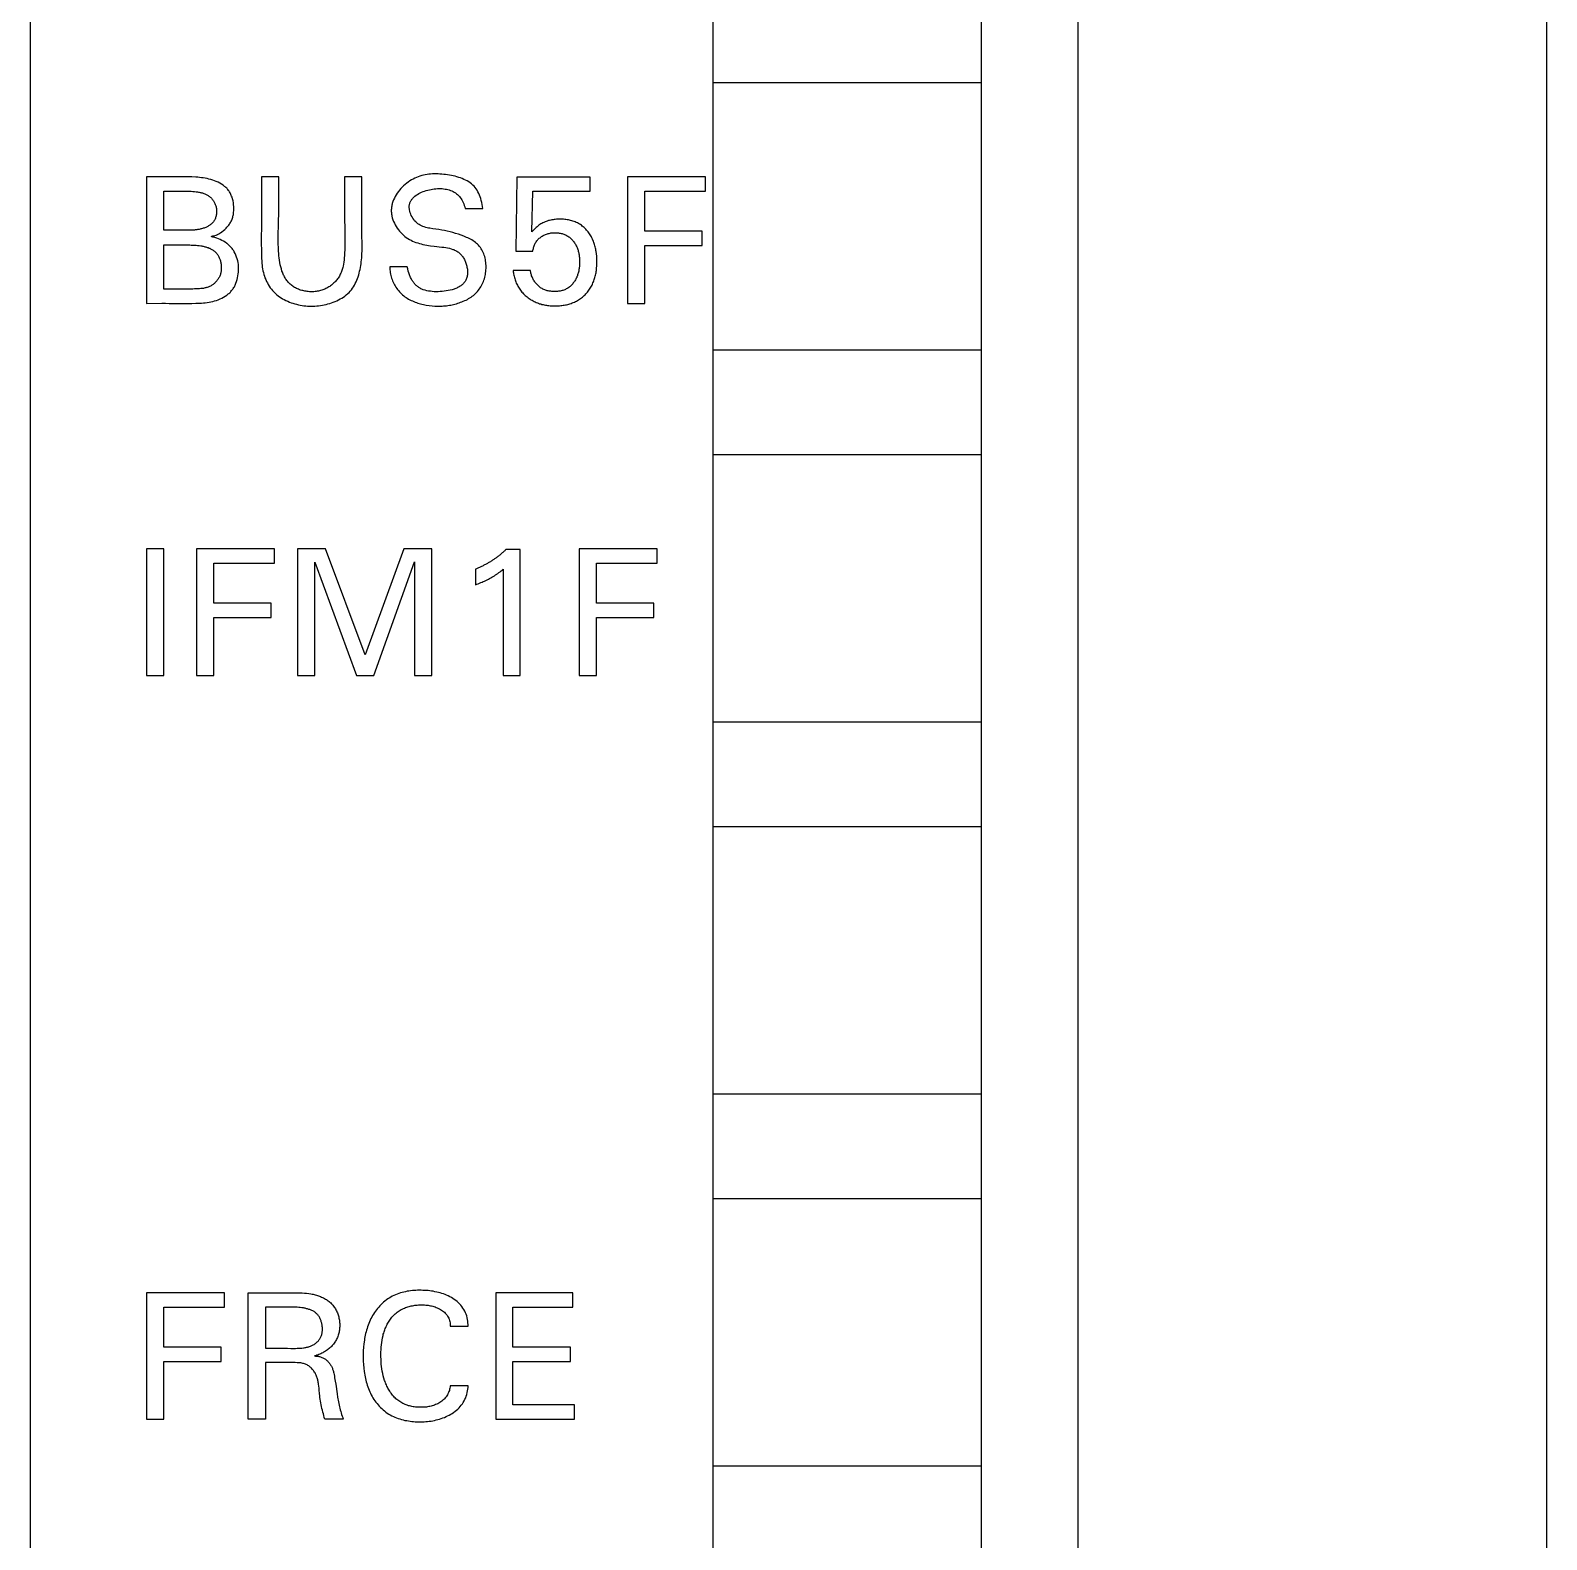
# Model space of a CAD drawing. Extents: x 430 to 1632, y -19 to 271.
# Drawn here: x 1216 to 1236.37, y 208.68 to 228.97 of the extents above; entities that cross this region are included whole.
import ezdxf

# ---------------------------------------------------------------- set-up
doc = ezdxf.new("R2010")
doc.units = 0
doc.header["$LTSCALE"] = 5
doc.header["$MEASUREMENT"] = 0
doc.layers.get('0').update_dxf_attribs({"linetype": 'CONTINUOUS'})

msp = doc.modelspace()

# ---------------------------------------------------------------- linework, layer by layer
at = {"linetype": 'Continuous'}
for p, q in [((1215.996, 143.852), (1215.996, 270.852)), ((1225.171, 189.572), (1225.171, 243.472)), ((1228.771, 243.472), (1228.771, 189.572)), ((1230.071, 241.122), (1230.071, 191.722)), ((1236.371, 191.722), (1236.371, 241.122)), ((1225.171, 228.272), (1228.771, 228.272)), ((1217.557, 227.002), (1217.557, 225.302)), ((1217.761, 227.002), (1217.557, 227.002)), ((1219.1, 227.002), (1219.101, 226.804)), ((1219.333, 227.002), (1219.1, 227.002)), ((1220.45, 227.002), (1220.219, 227.002)), ((1222.535, 226.997), (1222.521, 226.003)), ((1223.52, 226.997), (1222.535, 226.997)), ((1223.52, 226.811), (1223.52, 226.997)), ((1224.02, 227.002), (1224.02, 225.302)), ((1225.067, 227.002), (1224.02, 227.002)), ((1225.067, 226.81), (1225.067, 227.002)), ((1217.79, 226.284), (1217.79, 226.81)), ((1217.79, 226.81), (1217.963, 226.809)), ((1217.963, 226.809), (1218.049, 226.81)), ((1222.735, 226.264), (1222.749, 226.811)), ((1222.749, 226.811), (1223.52, 226.811)), ((1224.252, 226.273), (1224.252, 226.81)), ((1224.252, 226.81), (1225.067, 226.81)), ((1221.839, 226.577), (1222.075, 226.577)), ((1217.919, 226.284), (1217.79, 226.284)), ((1218.049, 226.284), (1217.919, 226.284)), ((1225.025, 226.273), (1224.252, 226.273)), ((1225.025, 226.081), (1225.025, 226.273)), ((1217.79, 225.495), (1217.79, 226.087)), ((1217.79, 226.087), (1217.92, 226.087)), ((1217.92, 226.087), (1217.963, 226.087)), ((1222.521, 226.003), (1222.749, 226.003)), ((1224.252, 225.302), (1224.252, 226.081)), ((1224.252, 226.081), (1225.025, 226.081)), ((1221.061, 225.795), (1220.827, 225.795)), ((1222.715, 225.744), (1222.482, 225.744)), ((1217.92, 225.495), (1217.79, 225.495)), ((1217.557, 225.302), (1217.761, 225.303)), ((1217.863, 225.302), (1218.015, 225.301)), ((1224.02, 225.302), (1224.252, 225.302)), ((1228.771, 224.672), (1225.171, 224.672)), ((1225.171, 223.272), (1228.771, 223.272)), ((1217.557, 222.002), (1217.557, 220.302)), ((1217.79, 222.002), (1217.557, 222.002)), ((1217.79, 220.302), (1217.79, 222.002)), ((1218.229, 222.002), (1218.229, 220.302)), ((1219.276, 222.002), (1218.229, 222.002)), ((1219.276, 221.81), (1219.276, 222.002)), ((1219.586, 222.002), (1219.586, 220.302)), ((1219.963, 222.002), (1219.586, 222.002)), ((1220.497, 220.579), (1219.963, 222.002)), ((1221.014, 222.002), (1220.497, 220.579)), ((1221.391, 222.002), (1221.014, 222.002)), ((1221.391, 220.302), (1221.391, 222.002)), ((1222.579, 221.993), (1222.386, 221.993)), ((1222.579, 220.302), (1222.579, 221.993)), ((1223.37, 222.002), (1223.37, 220.302)), ((1224.417, 222.002), (1223.37, 222.002)), ((1224.417, 221.81), (1224.417, 222.002)), ((1218.462, 221.273), (1218.462, 221.81)), ((1218.462, 221.81), (1219.276, 221.81)), ((1219.819, 220.302), (1219.819, 221.824)), ((1219.819, 221.824), (1220.379, 220.302)), ((1220.613, 220.302), (1221.158, 221.826)), ((1221.158, 221.826), (1221.158, 220.302)), ((1221.979, 221.731), (1221.979, 221.519)), ((1222.351, 221.73), (1222.351, 220.302)), ((1223.603, 221.273), (1223.603, 221.81)), ((1223.603, 221.81), (1224.417, 221.81)), ((1219.234, 221.273), (1218.462, 221.273)), ((1219.234, 221.081), (1219.234, 221.273)), ((1224.375, 221.273), (1223.603, 221.273)), ((1224.375, 221.081), (1224.375, 221.273)), ((1218.462, 220.302), (1218.462, 221.081)), ((1218.462, 221.081), (1219.234, 221.081)), ((1223.603, 220.302), (1223.603, 221.081)), ((1223.603, 221.081), (1224.375, 221.081)), ((1217.557, 220.302), (1217.79, 220.302)), ((1218.229, 220.302), (1218.462, 220.302)), ((1219.586, 220.302), (1219.819, 220.302)), ((1220.379, 220.302), (1220.613, 220.302)), ((1221.158, 220.302), (1221.391, 220.302)), ((1222.351, 220.302), (1222.579, 220.302)), ((1223.37, 220.302), (1223.603, 220.302)), ((1228.771, 219.672), (1225.171, 219.672)), ((1225.171, 218.272), (1228.771, 218.272)), ((1228.771, 214.672), (1225.171, 214.672)), ((1225.171, 213.272), (1228.771, 213.272)), ((1217.557, 212.002), (1217.557, 210.302)), ((1218.604, 212.002), (1217.557, 212.002)), ((1218.604, 211.81), (1218.604, 212.002)), ((1218.923, 210.302), (1218.923, 212.002)), ((1218.923, 212.002), (1219.563, 212.002)), ((1222.249, 212.002), (1222.249, 210.302)), ((1223.285, 212.002), (1222.249, 212.002)), ((1223.285, 211.81), (1223.285, 212.002)), ((1217.79, 211.273), (1217.79, 211.81)), ((1217.79, 211.81), (1218.604, 211.81)), ((1219.156, 211.81), (1219.156, 211.257)), ((1222.481, 211.273), (1222.481, 211.81)), ((1222.481, 211.81), (1223.285, 211.81)), ((1221.639, 211.552), (1221.878, 211.552)), ((1218.562, 211.273), (1217.79, 211.273)), ((1218.562, 211.081), (1218.562, 211.273)), ((1219.156, 211.257), (1219.241, 211.257)), ((1219.241, 211.257), (1219.326, 211.257)), ((1223.253, 211.273), (1222.481, 211.273)), ((1223.253, 211.081), (1223.253, 211.273)), ((1217.79, 210.302), (1217.79, 211.081)), ((1217.79, 211.081), (1218.562, 211.081)), ((1219.156, 211.064), (1219.156, 210.302)), ((1222.481, 210.495), (1222.481, 211.081)), ((1222.481, 211.081), (1223.253, 211.081)), ((1220.099, 210.772), (1220.118, 210.643)), ((1221.878, 210.753), (1221.639, 210.753)), ((1223.307, 210.495), (1222.481, 210.495)), ((1223.307, 210.302), (1223.307, 210.495)), ((1217.557, 210.302), (1217.79, 210.302)), ((1219.156, 210.302), (1218.923, 210.302)), ((1220.2, 210.304), (1219.953, 210.304)), ((1222.249, 210.302), (1223.307, 210.302)), ((1228.771, 209.672), (1225.171, 209.672))]:
    msp.add_line(p, q, dxfattribs=at)
at = {"color": 7, "linetype": 'Continuous'}
msp.add_line((1215.996, -17.648), (1215.996, 269.352), dxfattribs=at)
at = {"linetype": 'Continuous'}
for points in [[(1217.863, 227.003), (1217.812, 227.002), (1217.761, 227.002)], [(1218.015, 225.301), (1218.066, 225.301), (1218.117, 225.301), (1218.168, 225.302), (1218.219, 225.303), (1218.271, 225.305), (1218.296, 225.306), (1218.322, 225.308), (1218.347, 225.311), (1218.372, 225.314), (1218.397, 225.318), (1218.423, 225.323), (1218.447, 225.328), (1218.472, 225.335), (1218.497, 225.342), (1218.521, 225.351), (1218.545, 225.361), (1218.569, 225.372), (1218.592, 225.384), (1218.614, 225.397), (1218.635, 225.412), (1218.656, 225.428), (1218.665, 225.436), (1218.675, 225.445), (1218.684, 225.454), (1218.692, 225.463), (1218.701, 225.473), (1218.709, 225.483), (1218.716, 225.493), (1218.723, 225.503), (1218.73, 225.514), (1218.737, 225.525), (1218.743, 225.536), (1218.748, 225.548), (1218.759, 225.572), (1218.767, 225.596), (1218.775, 225.621), (1218.781, 225.646), (1218.786, 225.672), (1218.79, 225.697), (1218.793, 225.723), (1218.794, 225.749), (1218.794, 225.775), (1218.793, 225.8), (1218.791, 225.826), (1218.788, 225.851), (1218.783, 225.876), (1218.776, 225.901), (1218.768, 225.925), (1218.759, 225.949), (1218.748, 225.972), (1218.736, 225.995), (1218.73, 226.006), (1218.723, 226.017), (1218.715, 226.027), (1218.708, 226.038), (1218.7, 226.048), (1218.692, 226.057), (1218.683, 226.066), (1218.674, 226.076), (1218.665, 226.084), (1218.655, 226.093), (1218.645, 226.101), (1218.635, 226.108), (1218.614, 226.123), (1218.591, 226.136), (1218.568, 226.149), (1218.545, 226.16), (1218.523, 226.17), (1218.5, 226.179), (1218.489, 226.183), (1218.477, 226.187), (1218.464, 226.191), (1218.45, 226.194), (1218.443, 226.195), (1218.436, 226.197), (1218.434, 226.198), (1218.431, 226.198), (1218.43, 226.199), (1218.429, 226.2), (1218.429, 226.201), (1218.429, 226.202), (1218.43, 226.203), (1218.431, 226.203), (1218.433, 226.204), (1218.436, 226.205), (1218.441, 226.207), (1218.448, 226.209), (1218.456, 226.211), (1218.474, 226.216), (1218.492, 226.221), (1218.501, 226.223), (1218.509, 226.226), (1218.516, 226.229), (1218.522, 226.232), (1218.528, 226.235), (1218.533, 226.238), (1218.543, 226.244), (1218.552, 226.251), (1218.571, 226.265), (1218.59, 226.28), (1218.61, 226.297), (1218.629, 226.315), (1218.638, 226.325), (1218.647, 226.334), (1218.655, 226.344), (1218.664, 226.355), (1218.671, 226.365), (1218.678, 226.376), (1218.685, 226.388), (1218.691, 226.399), (1218.697, 226.411), (1218.702, 226.422), (1218.707, 226.434), (1218.711, 226.447), (1218.715, 226.459), (1218.718, 226.472), (1218.721, 226.484), (1218.724, 226.497), (1218.728, 226.523), (1218.73, 226.549), (1218.731, 226.575), (1218.731, 226.602), (1218.728, 226.628), (1218.725, 226.654), (1218.72, 226.68), (1218.713, 226.706), (1218.706, 226.73), (1218.701, 226.742), (1218.696, 226.754), (1218.691, 226.766), (1218.685, 226.778), (1218.679, 226.789), (1218.673, 226.8), (1218.666, 226.81), (1218.658, 226.821), (1218.651, 226.831), (1218.642, 226.84), (1218.634, 226.85), (1218.625, 226.858), (1218.616, 226.867), (1218.606, 226.875), (1218.596, 226.883), (1218.586, 226.891), (1218.564, 226.905), (1218.542, 226.918), (1218.519, 226.93), (1218.495, 226.941), (1218.471, 226.95), (1218.446, 226.959), (1218.421, 226.966), (1218.396, 226.973), (1218.371, 226.979), (1218.346, 226.984), (1218.32, 226.988), (1218.295, 226.991), (1218.27, 226.994), (1218.245, 226.997), (1218.219, 226.998), (1218.168, 227.001), (1218.117, 227.002), (1218.066, 227.003), (1218.016, 227.003), (1217.965, 227.003), (1217.863, 227.003)], [(1220.219, 227.002), (1220.218, 226.888), (1220.218, 226.773), (1220.218, 226.659), (1220.218, 226.545), (1220.219, 226.431), (1220.221, 226.317), (1220.222, 226.203), (1220.222, 226.146), (1220.221, 226.089), (1220.22, 226.031), (1220.218, 225.973), (1220.216, 225.944), (1220.214, 225.914), (1220.212, 225.885), (1220.208, 225.857), (1220.204, 225.828), (1220.199, 225.8), (1220.195, 225.786), (1220.192, 225.772), (1220.188, 225.759), (1220.183, 225.745), (1220.179, 225.732), (1220.173, 225.719), (1220.168, 225.706), (1220.161, 225.693), (1220.155, 225.68), (1220.148, 225.668), (1220.14, 225.655), (1220.132, 225.643), (1220.124, 225.632), (1220.115, 225.62), (1220.105, 225.609), (1220.096, 225.598), (1220.086, 225.587), (1220.075, 225.577), (1220.064, 225.567), (1220.053, 225.557), (1220.042, 225.548), (1220.03, 225.539), (1220.018, 225.531), (1220.005, 225.523), (1219.993, 225.515), (1219.98, 225.508), (1219.966, 225.501), (1219.953, 225.495), (1219.939, 225.489), (1219.925, 225.483), (1219.911, 225.478), (1219.897, 225.474), (1219.882, 225.47), (1219.867, 225.467), (1219.852, 225.464), (1219.837, 225.462), (1219.822, 225.46), (1219.807, 225.459), (1219.792, 225.458), (1219.777, 225.458), (1219.762, 225.458), (1219.746, 225.459), (1219.731, 225.46), (1219.716, 225.462), (1219.701, 225.464), (1219.686, 225.466), (1219.671, 225.469), (1219.657, 225.473), (1219.642, 225.477), (1219.628, 225.481), (1219.614, 225.486), (1219.6, 225.492), (1219.586, 225.497), (1219.573, 225.504), (1219.56, 225.51), (1219.547, 225.517), (1219.534, 225.525), (1219.522, 225.533), (1219.511, 225.541), (1219.499, 225.55), (1219.489, 225.559), (1219.478, 225.569), (1219.468, 225.578), (1219.459, 225.589), (1219.45, 225.599), (1219.441, 225.61), (1219.433, 225.622), (1219.425, 225.633), (1219.418, 225.645), (1219.411, 225.658), (1219.405, 225.67), (1219.399, 225.683), (1219.393, 225.696), (1219.387, 225.709), (1219.382, 225.723), (1219.377, 225.737), (1219.369, 225.765), (1219.361, 225.793), (1219.355, 225.822), (1219.349, 225.852), (1219.344, 225.882), (1219.341, 225.912), (1219.337, 225.942), (1219.335, 225.972), (1219.332, 226.002), (1219.331, 226.032), (1219.329, 226.061), (1219.328, 226.09), (1219.327, 226.148), (1219.327, 226.206), (1219.327, 226.262), (1219.329, 226.319), (1219.332, 226.431), (1219.333, 226.488), (1219.334, 226.544), (1219.334, 226.601), (1219.334, 226.658), (1219.334, 226.773), (1219.333, 226.888), (1219.333, 227.002)], [(1220.45, 226.705), (1220.45, 226.804), (1220.45, 226.903), (1220.45, 227.002)], [(1222.075, 226.577), (1222.071, 226.606), (1222.067, 226.633), (1222.062, 226.66), (1222.055, 226.686), (1222.048, 226.711), (1222.04, 226.735), (1222.032, 226.758), (1222.022, 226.78), (1222.011, 226.801), (1221.999, 226.822), (1221.987, 226.841), (1221.973, 226.859), (1221.958, 226.876), (1221.941, 226.893), (1221.924, 226.908), (1221.906, 226.922), (1221.886, 226.935), (1221.866, 226.948), (1221.845, 226.959), (1221.822, 226.969), (1221.8, 226.979), (1221.776, 226.988), (1221.752, 226.996), (1221.728, 227.003), (1221.703, 227.01), (1221.678, 227.016), (1221.653, 227.021), (1221.627, 227.025), (1221.601, 227.029), (1221.576, 227.033), (1221.55, 227.036), (1221.525, 227.038), (1221.499, 227.04), (1221.474, 227.042), (1221.449, 227.042), (1221.424, 227.042), (1221.4, 227.041), (1221.375, 227.04), (1221.351, 227.038), (1221.326, 227.034), (1221.302, 227.03), (1221.278, 227.025), (1221.255, 227.019), (1221.231, 227.012), (1221.208, 227.004), (1221.185, 226.995), (1221.162, 226.985), (1221.139, 226.973), (1221.117, 226.961), (1221.095, 226.947), (1221.074, 226.932), (1221.053, 226.916), (1221.032, 226.9), (1221.012, 226.882), (1220.993, 226.864), (1220.975, 226.845), (1220.958, 226.825), (1220.942, 226.804), (1220.926, 226.783), (1220.912, 226.761), (1220.899, 226.739), (1220.887, 226.716), (1220.877, 226.693), (1220.868, 226.67), (1220.86, 226.646), (1220.857, 226.634), (1220.854, 226.622), (1220.852, 226.61), (1220.85, 226.597), (1220.848, 226.585), (1220.847, 226.573), (1220.846, 226.561), (1220.846, 226.548), (1220.846, 226.536), (1220.847, 226.524), (1220.848, 226.511), (1220.85, 226.499), (1220.852, 226.487), (1220.854, 226.475), (1220.86, 226.45), (1220.868, 226.426), (1220.877, 226.403), (1220.887, 226.379), (1220.899, 226.356), (1220.911, 226.334), (1220.925, 226.313), (1220.941, 226.292), (1220.957, 226.272), (1220.973, 226.253), (1220.991, 226.235), (1221.01, 226.218), (1221.029, 226.202), (1221.048, 226.188), (1221.069, 226.174), (1221.089, 226.162), (1221.111, 226.15), (1221.133, 226.14), (1221.155, 226.13), (1221.178, 226.122), (1221.201, 226.114), (1221.224, 226.107), (1221.248, 226.101), (1221.272, 226.095), (1221.297, 226.09), (1221.322, 226.085), (1221.347, 226.081), (1221.372, 226.077), (1221.423, 226.07), (1221.526, 226.059)], [(1218.049, 226.81), (1218.093, 226.81), (1218.114, 226.809), (1218.136, 226.809), (1218.157, 226.808), (1218.179, 226.807), (1218.201, 226.805), (1218.222, 226.803), (1218.233, 226.802), (1218.244, 226.8), (1218.254, 226.798), (1218.265, 226.796), (1218.276, 226.794), (1218.286, 226.792), (1218.297, 226.789), (1218.308, 226.786), (1218.318, 226.782), (1218.328, 226.779), (1218.339, 226.775), (1218.349, 226.771), (1218.359, 226.766), (1218.369, 226.761), (1218.378, 226.756), (1218.387, 226.75), (1218.396, 226.744), (1218.405, 226.738), (1218.413, 226.731), (1218.421, 226.724), (1218.429, 226.716), (1218.436, 226.708), (1218.443, 226.7), (1218.45, 226.691), (1218.456, 226.682), (1218.462, 226.672), (1218.467, 226.663), (1218.472, 226.653), (1218.477, 226.643), (1218.481, 226.632), (1218.485, 226.622), (1218.488, 226.611), (1218.491, 226.6), (1218.494, 226.589), (1218.496, 226.578), (1218.497, 226.567), (1218.498, 226.556), (1218.499, 226.545), (1218.499, 226.533), (1218.498, 226.522), (1218.498, 226.511), (1218.496, 226.5), (1218.494, 226.489), (1218.492, 226.478), (1218.489, 226.467), (1218.486, 226.457), (1218.482, 226.446), (1218.478, 226.436), (1218.473, 226.426), (1218.468, 226.417), (1218.462, 226.408), (1218.456, 226.399), (1218.449, 226.391), (1218.442, 226.383), (1218.435, 226.375), (1218.427, 226.368), (1218.418, 226.361), (1218.41, 226.355), (1218.401, 226.348), (1218.391, 226.343), (1218.382, 226.337), (1218.372, 226.332), (1218.362, 226.327), (1218.352, 226.323), (1218.341, 226.318), (1218.331, 226.314), (1218.32, 226.311), (1218.309, 226.307), (1218.298, 226.304), (1218.287, 226.302), (1218.276, 226.299), (1218.265, 226.297), (1218.254, 226.295), (1218.243, 226.293), (1218.232, 226.291), (1218.222, 226.29), (1218.211, 226.289), (1218.2, 226.288), (1218.179, 226.286), (1218.157, 226.285), (1218.136, 226.285), (1218.093, 226.284), (1218.049, 226.284)], [(1219.101, 226.804), (1219.101, 226.705), (1219.101, 226.606), (1219.1, 226.507), (1219.1, 226.408), (1219.1, 226.309), (1219.099, 226.21), (1219.099, 226.111), (1219.1, 226.012), (1219.101, 225.962), (1219.102, 225.913), (1219.105, 225.863), (1219.107, 225.839), (1219.109, 225.814), (1219.112, 225.789), (1219.116, 225.765), (1219.121, 225.741), (1219.127, 225.716), (1219.133, 225.692), (1219.141, 225.668), (1219.149, 225.644), (1219.159, 225.621), (1219.169, 225.598), (1219.181, 225.576), (1219.193, 225.554), (1219.206, 225.532), (1219.22, 225.512), (1219.235, 225.492), (1219.251, 225.473), (1219.268, 225.455), (1219.286, 225.437), (1219.304, 225.421), (1219.324, 225.405), (1219.344, 225.39), (1219.365, 225.377), (1219.386, 225.364), (1219.408, 225.352), (1219.431, 225.34), (1219.454, 225.33), (1219.477, 225.32), (1219.501, 225.311), (1219.525, 225.303), (1219.549, 225.296), (1219.573, 225.29), (1219.598, 225.284), (1219.622, 225.279), (1219.647, 225.274), (1219.672, 225.271), (1219.696, 225.268), (1219.721, 225.266), (1219.746, 225.265), (1219.771, 225.264), (1219.795, 225.265), (1219.82, 225.266), (1219.845, 225.267), (1219.87, 225.27), (1219.895, 225.273), (1219.92, 225.277), (1219.944, 225.282), (1219.969, 225.288), (1219.994, 225.294), (1220.018, 225.301), (1220.043, 225.309), (1220.067, 225.318), (1220.09, 225.327), (1220.114, 225.338), (1220.137, 225.349), (1220.159, 225.361), (1220.181, 225.373), (1220.202, 225.387), (1220.222, 225.401), (1220.241, 225.417), (1220.26, 225.433), (1220.278, 225.45), (1220.294, 225.467), (1220.31, 225.486), (1220.325, 225.505), (1220.338, 225.526), (1220.351, 225.547), (1220.362, 225.568), (1220.373, 225.59), (1220.383, 225.613), (1220.392, 225.637), (1220.401, 225.66), (1220.408, 225.684), (1220.415, 225.709), (1220.421, 225.734), (1220.427, 225.759), (1220.432, 225.784), (1220.436, 225.81), (1220.44, 225.835), (1220.443, 225.861), (1220.445, 225.887), (1220.448, 225.912), (1220.451, 225.963), (1220.453, 226.013), (1220.454, 226.063), (1220.454, 226.113), (1220.452, 226.211), (1220.45, 226.309), (1220.449, 226.408), (1220.449, 226.507), (1220.45, 226.705)], [(1220.827, 225.795), (1220.827, 225.775), (1220.828, 225.755), (1220.83, 225.735), (1220.833, 225.715), (1220.836, 225.696), (1220.84, 225.678), (1220.844, 225.659), (1220.85, 225.641), (1220.856, 225.623), (1220.862, 225.605), (1220.87, 225.587), (1220.878, 225.57), (1220.887, 225.553), (1220.897, 225.536), (1220.908, 225.52), (1220.919, 225.504), (1220.931, 225.488), (1220.943, 225.473), (1220.956, 225.458), (1220.969, 225.444), (1220.983, 225.43), (1220.998, 225.417), (1221.013, 225.404), (1221.028, 225.392), (1221.044, 225.381), (1221.06, 225.37), (1221.077, 225.36), (1221.094, 225.351), (1221.111, 225.342), (1221.129, 225.334), (1221.147, 225.326), (1221.165, 225.319), (1221.183, 225.312), (1221.202, 225.306), (1221.22, 225.3), (1221.239, 225.295), (1221.258, 225.29), (1221.278, 225.286), (1221.297, 225.282), (1221.316, 225.278), (1221.355, 225.273), (1221.394, 225.268), (1221.432, 225.266), (1221.471, 225.264), (1221.49, 225.264), (1221.51, 225.265), (1221.529, 225.266), (1221.549, 225.267), (1221.568, 225.269), (1221.587, 225.271), (1221.606, 225.273), (1221.626, 225.276), (1221.645, 225.28), (1221.664, 225.283), (1221.683, 225.288), (1221.702, 225.292), (1221.721, 225.298), (1221.74, 225.303), (1221.759, 225.309), (1221.778, 225.316), (1221.796, 225.323), (1221.814, 225.331), (1221.833, 225.339), (1221.85, 225.347), (1221.868, 225.356), (1221.885, 225.366), (1221.902, 225.376), (1221.918, 225.387), (1221.934, 225.398), (1221.949, 225.41), (1221.964, 225.422), (1221.978, 225.435), (1221.992, 225.449), (1222.005, 225.463), (1222.017, 225.478), (1222.029, 225.493), (1222.04, 225.509), (1222.05, 225.525), (1222.059, 225.542), (1222.068, 225.559), (1222.076, 225.577), (1222.084, 225.595), (1222.091, 225.614), (1222.097, 225.633), (1222.102, 225.652), (1222.107, 225.671), (1222.111, 225.691), (1222.114, 225.71), (1222.116, 225.73), (1222.118, 225.751), (1222.119, 225.771), (1222.119, 225.791), (1222.119, 225.811), (1222.118, 225.832), (1222.116, 225.852), (1222.113, 225.872), (1222.11, 225.892), (1222.106, 225.911), (1222.101, 225.931), (1222.095, 225.95), (1222.088, 225.968), (1222.081, 225.986), (1222.072, 226.004), (1222.063, 226.021), (1222.053, 226.037), (1222.043, 226.053), (1222.031, 226.068), (1222.018, 226.083), (1222.005, 226.096), (1221.991, 226.109), (1221.976, 226.121), (1221.96, 226.132), (1221.944, 226.143), (1221.928, 226.154), (1221.911, 226.163), (1221.893, 226.172), (1221.875, 226.181), (1221.857, 226.189), (1221.821, 226.205), (1221.784, 226.219), (1221.747, 226.232), (1221.711, 226.243), (1221.674, 226.254), (1221.637, 226.264), (1221.599, 226.273), (1221.561, 226.281), (1221.523, 226.288), (1221.484, 226.294), (1221.445, 226.299), (1221.405, 226.305), (1221.366, 226.311), (1221.346, 226.315), (1221.327, 226.319), (1221.308, 226.324), (1221.289, 226.33), (1221.271, 226.336), (1221.254, 226.344), (1221.236, 226.352), (1221.22, 226.362), (1221.204, 226.373), (1221.189, 226.385), (1221.174, 226.398), (1221.16, 226.413), (1221.147, 226.429), (1221.135, 226.446), (1221.125, 226.464), (1221.115, 226.483), (1221.107, 226.502), (1221.1, 226.521), (1221.094, 226.541), (1221.09, 226.561), (1221.089, 226.571), (1221.088, 226.58), (1221.087, 226.59), (1221.087, 226.6), (1221.088, 226.609), (1221.088, 226.618), (1221.09, 226.628), (1221.092, 226.637), (1221.094, 226.646), (1221.097, 226.654), (1221.1, 226.663), (1221.104, 226.671), (1221.108, 226.679), (1221.113, 226.687), (1221.118, 226.695), (1221.123, 226.702), (1221.129, 226.709), (1221.135, 226.717), (1221.149, 226.73), (1221.164, 226.743), (1221.18, 226.755), (1221.197, 226.766), (1221.215, 226.777), (1221.234, 226.787), (1221.253, 226.796), (1221.274, 226.804), (1221.294, 226.812), (1221.315, 226.819), (1221.337, 226.825), (1221.358, 226.83), (1221.38, 226.834), (1221.401, 226.838), (1221.422, 226.841), (1221.444, 226.843), (1221.465, 226.845), (1221.486, 226.845), (1221.507, 226.845), (1221.528, 226.844), (1221.548, 226.842), (1221.568, 226.839), (1221.587, 226.836), (1221.607, 226.831), (1221.625, 226.826), (1221.643, 226.82), (1221.661, 226.813), (1221.677, 226.805), (1221.693, 226.796), (1221.709, 226.786)], [(1221.709, 226.786), (1221.723, 226.776), (1221.737, 226.764), (1221.75, 226.751), (1221.762, 226.738), (1221.773, 226.724), (1221.784, 226.709), (1221.794, 226.692), (1221.803, 226.675), (1221.811, 226.657), (1221.819, 226.639), (1221.826, 226.619), (1221.833, 226.598), (1221.839, 226.577)], [(1222.482, 225.744), (1222.484, 225.728), (1222.486, 225.712), (1222.489, 225.697), (1222.492, 225.681), (1222.496, 225.666), (1222.5, 225.65), (1222.504, 225.635), (1222.509, 225.62), (1222.514, 225.604), (1222.52, 225.59), (1222.526, 225.575), (1222.533, 225.56), (1222.54, 225.546), (1222.547, 225.532), (1222.555, 225.518), (1222.564, 225.505), (1222.572, 225.492), (1222.582, 225.479), (1222.592, 225.466), (1222.602, 225.454), (1222.612, 225.442), (1222.623, 225.43), (1222.635, 225.419), (1222.647, 225.408), (1222.659, 225.398), (1222.671, 225.388), (1222.684, 225.378), (1222.697, 225.369), (1222.71, 225.36), (1222.723, 225.351), (1222.737, 225.343), (1222.751, 225.335), (1222.765, 225.328), (1222.779, 225.321), (1222.794, 225.315), (1222.809, 225.309), (1222.824, 225.303), (1222.839, 225.298), (1222.854, 225.294), (1222.869, 225.289), (1222.885, 225.286), (1222.9, 225.282), (1222.916, 225.279), (1222.932, 225.277), (1222.947, 225.274), (1222.963, 225.272), (1222.979, 225.271), (1222.995, 225.27), (1223.027, 225.268), (1223.059, 225.268), (1223.091, 225.269), (1223.106, 225.27), (1223.122, 225.272), (1223.138, 225.273), (1223.154, 225.276), (1223.17, 225.278), (1223.185, 225.281), (1223.201, 225.284), (1223.216, 225.288), (1223.232, 225.292), (1223.247, 225.297), (1223.262, 225.302), (1223.277, 225.307), (1223.292, 225.313), (1223.307, 225.319), (1223.321, 225.326), (1223.335, 225.333), (1223.349, 225.341), (1223.363, 225.349), (1223.376, 225.358), (1223.389, 225.367), (1223.402, 225.376), (1223.415, 225.386), (1223.427, 225.397), (1223.439, 225.407), (1223.45, 225.418), (1223.461, 225.43), (1223.472, 225.442), (1223.482, 225.454), (1223.492, 225.466), (1223.502, 225.479), (1223.511, 225.492), (1223.519, 225.506), (1223.528, 225.519), (1223.536, 225.533), (1223.543, 225.547), (1223.55, 225.562), (1223.556, 225.576), (1223.563, 225.591), (1223.568, 225.606), (1223.574, 225.621), (1223.578, 225.636), (1223.583, 225.651), (1223.587, 225.667), (1223.591, 225.682), (1223.594, 225.698), (1223.597, 225.713), (1223.6, 225.729), (1223.602, 225.745), (1223.605, 225.777), (1223.608, 225.808), (1223.609, 225.84), (1223.609, 225.872), (1223.608, 225.904), (1223.606, 225.936), (1223.603, 225.967), (1223.598, 225.999), (1223.596, 226.014), (1223.593, 226.03), (1223.589, 226.046), (1223.585, 226.061), (1223.581, 226.077), (1223.577, 226.092), (1223.572, 226.107), (1223.567, 226.122), (1223.561, 226.137), (1223.555, 226.152), (1223.548, 226.166), (1223.541, 226.181), (1223.534, 226.195), (1223.526, 226.209), (1223.518, 226.222), (1223.51, 226.236), (1223.5, 226.249), (1223.491, 226.262), (1223.481, 226.274), (1223.471, 226.286), (1223.46, 226.298), (1223.449, 226.309), (1223.437, 226.32), (1223.425, 226.331), (1223.413, 226.341), (1223.4, 226.351), (1223.387, 226.36), (1223.373, 226.368), (1223.36, 226.376), (1223.346, 226.384), (1223.331, 226.391), (1223.317, 226.397), (1223.302, 226.403), (1223.287, 226.408), (1223.271, 226.413), (1223.256, 226.417), (1223.241, 226.421), (1223.225, 226.424), (1223.209, 226.427), (1223.193, 226.429), (1223.178, 226.431), (1223.162, 226.433), (1223.146, 226.434), (1223.13, 226.434), (1223.114, 226.434), (1223.098, 226.434), (1223.082, 226.434), (1223.066, 226.433), (1223.05, 226.431), (1223.035, 226.43), (1223.019, 226.427), (1223.003, 226.425), (1222.988, 226.422), (1222.972, 226.418), (1222.957, 226.414), (1222.941, 226.409), (1222.926, 226.404), (1222.912, 226.398), (1222.897, 226.391), (1222.883, 226.384), (1222.869, 226.377), (1222.855, 226.369), (1222.842, 226.36), (1222.829, 226.351), (1222.816, 226.341), (1222.804, 226.331), (1222.792, 226.32), (1222.78, 226.31), (1222.757, 226.287), (1222.735, 226.264)], [(1222.749, 226.003), (1222.75, 226.015), (1222.752, 226.028), (1222.755, 226.04), (1222.758, 226.052), (1222.761, 226.064), (1222.765, 226.076), (1222.77, 226.087), (1222.775, 226.099), (1222.781, 226.11), (1222.787, 226.12), (1222.794, 226.131), (1222.801, 226.141), (1222.809, 226.15), (1222.817, 226.16), (1222.826, 226.169), (1222.835, 226.177), (1222.845, 226.185), (1222.855, 226.193), (1222.865, 226.2), (1222.875, 226.207), (1222.886, 226.213), (1222.897, 226.219), (1222.908, 226.224), (1222.92, 226.229), (1222.931, 226.233), (1222.943, 226.237), (1222.955, 226.24), (1222.967, 226.243), (1222.979, 226.246), (1222.992, 226.248), (1223.004, 226.249), (1223.016, 226.25), (1223.029, 226.251), (1223.041, 226.251), (1223.054, 226.251), (1223.066, 226.251), (1223.079, 226.25), (1223.091, 226.249), (1223.103, 226.247), (1223.116, 226.245), (1223.128, 226.243), (1223.14, 226.24), (1223.152, 226.236), (1223.164, 226.232), (1223.175, 226.228), (1223.187, 226.223), (1223.198, 226.217), (1223.209, 226.211), (1223.22, 226.205), (1223.23, 226.198), (1223.24, 226.19), (1223.25, 226.183), (1223.259, 226.174), (1223.268, 226.166), (1223.276, 226.156), (1223.285, 226.147), (1223.292, 226.137), (1223.3, 226.127), (1223.307, 226.117), (1223.314, 226.107), (1223.32, 226.096), (1223.326, 226.085), (1223.332, 226.074), (1223.337, 226.063), (1223.342, 226.052), (1223.347, 226.04), (1223.351, 226.028), (1223.355, 226.016), (1223.358, 226.005), (1223.361, 225.992), (1223.364, 225.98), (1223.367, 225.968), (1223.369, 225.956), (1223.371, 225.944), (1223.372, 225.931), (1223.374, 225.919), (1223.375, 225.907), (1223.376, 225.894), (1223.376, 225.882), (1223.376, 225.869), (1223.376, 225.857), (1223.376, 225.844), (1223.376, 225.832), (1223.375, 225.82), (1223.374, 225.807), (1223.373, 225.795), (1223.372, 225.782), (1223.37, 225.77), (1223.368, 225.758), (1223.366, 225.746), (1223.364, 225.733), (1223.361, 225.721), (1223.358, 225.709), (1223.354, 225.697), (1223.35, 225.686), (1223.346, 225.674), (1223.341, 225.662), (1223.337, 225.651), (1223.331, 225.64), (1223.326, 225.629), (1223.32, 225.618), (1223.313, 225.607), (1223.307, 225.596), (1223.3, 225.586), (1223.292, 225.576), (1223.284, 225.566), (1223.276, 225.557), (1223.268, 225.548), (1223.259, 225.539), (1223.25, 225.531), (1223.24, 225.523), (1223.23, 225.515), (1223.22, 225.508), (1223.209, 225.502), (1223.198, 225.496), (1223.187, 225.49), (1223.176, 225.485), (1223.164, 225.48), (1223.152, 225.476), (1223.14, 225.473), (1223.128, 225.47), (1223.116, 225.467), (1223.104, 225.465), (1223.092, 225.464), (1223.079, 225.462), (1223.067, 225.461), (1223.054, 225.461), (1223.042, 225.461), (1223.029, 225.461), (1223.017, 225.461), (1223.004, 225.462), (1222.991, 225.464), (1222.979, 225.465), (1222.967, 225.467), (1222.954, 225.47), (1222.942, 225.472), (1222.93, 225.476), (1222.918, 225.48), (1222.907, 225.484), (1222.895, 225.489), (1222.884, 225.494), (1222.873, 225.5), (1222.862, 225.506), (1222.852, 225.513), (1222.842, 225.52), (1222.832, 225.528), (1222.823, 225.536), (1222.813, 225.545), (1222.805, 225.554), (1222.796, 225.563), (1222.788, 225.573), (1222.78, 225.583), (1222.773, 225.593), (1222.766, 225.604), (1222.759, 225.615), (1222.753, 225.626), (1222.747, 225.637), (1222.742, 225.648), (1222.737, 225.66), (1222.732, 225.672), (1222.728, 225.684), (1222.725, 225.696), (1222.721, 225.708), (1222.719, 225.72), (1222.717, 225.732), (1222.715, 225.744)], [(1217.963, 226.087), (1218.05, 226.087), (1218.093, 226.087), (1218.137, 226.087), (1218.158, 226.086), (1218.18, 226.086), (1218.201, 226.085), (1218.223, 226.083), (1218.244, 226.082), (1218.266, 226.079), (1218.288, 226.076), (1218.299, 226.074), (1218.309, 226.072), (1218.32, 226.07), (1218.331, 226.067), (1218.342, 226.064), (1218.353, 226.061), (1218.364, 226.058), (1218.374, 226.054), (1218.385, 226.051), (1218.395, 226.046), (1218.406, 226.042), (1218.416, 226.037), (1218.426, 226.032), (1218.435, 226.027), (1218.445, 226.021), (1218.454, 226.015), (1218.462, 226.009), (1218.471, 226.002), (1218.479, 225.995), (1218.487, 225.988), (1218.494, 225.98), (1218.501, 225.972), (1218.508, 225.963), (1218.514, 225.954), (1218.519, 225.945), (1218.525, 225.936), (1218.53, 225.926), (1218.534, 225.916), (1218.539, 225.906), (1218.542, 225.896), (1218.546, 225.885), (1218.549, 225.874), (1218.552, 225.864), (1218.554, 225.853), (1218.556, 225.842), (1218.558, 225.831), (1218.56, 225.82), (1218.561, 225.809), (1218.562, 225.798), (1218.562, 225.787), (1218.562, 225.776), (1218.562, 225.765), (1218.561, 225.754), (1218.56, 225.743), (1218.559, 225.732), (1218.557, 225.721), (1218.555, 225.711), (1218.552, 225.7), (1218.549, 225.69), (1218.545, 225.679), (1218.541, 225.669), (1218.536, 225.659), (1218.531, 225.65), (1218.526, 225.64), (1218.52, 225.63), (1218.514, 225.621), (1218.507, 225.612), (1218.5, 225.604), (1218.493, 225.595), (1218.485, 225.587), (1218.477, 225.579), (1218.469, 225.571), (1218.461, 225.564), (1218.452, 225.557), (1218.443, 225.551), (1218.434, 225.545), (1218.424, 225.539), (1218.415, 225.534), (1218.405, 225.529), (1218.395, 225.525), (1218.385, 225.521), (1218.374, 225.517), (1218.364, 225.514), (1218.354, 225.511), (1218.343, 225.509), (1218.332, 225.506), (1218.322, 225.504), (1218.311, 225.503), (1218.3, 225.501), (1218.289, 225.5), (1218.267, 225.498), (1218.245, 225.497), (1218.223, 225.496), (1218.201, 225.496), (1218.18, 225.495), (1218.136, 225.495)], [(1221.526, 226.059), (1221.552, 226.056), (1221.578, 226.052), (1221.602, 226.048), (1221.627, 226.042), (1221.651, 226.036), (1221.674, 226.028), (1221.685, 226.024), (1221.696, 226.019), (1221.707, 226.014), (1221.718, 226.009), (1221.728, 226.003), (1221.738, 225.996), (1221.748, 225.989), (1221.757, 225.982), (1221.767, 225.974), (1221.776, 225.965), (1221.784, 225.956), (1221.792, 225.947), (1221.8, 225.937), (1221.808, 225.926), (1221.815, 225.915), (1221.821, 225.904), (1221.828, 225.892), (1221.834, 225.88), (1221.839, 225.868), (1221.844, 225.855), (1221.849, 225.843), (1221.853, 225.83), (1221.857, 225.817), (1221.86, 225.804), (1221.863, 225.79), (1221.866, 225.777), (1221.868, 225.764), (1221.869, 225.751), (1221.87, 225.737), (1221.87, 225.724), (1221.87, 225.711), (1221.869, 225.699), (1221.868, 225.686), (1221.866, 225.674), (1221.864, 225.661), (1221.861, 225.65), (1221.857, 225.638), (1221.853, 225.627), (1221.848, 225.616), (1221.843, 225.606), (1221.837, 225.596), (1221.83, 225.587), (1221.823, 225.578), (1221.815, 225.569), (1221.807, 225.561), (1221.798, 225.553), (1221.789, 225.545), (1221.78, 225.538), (1221.77, 225.532), (1221.759, 225.525), (1221.748, 225.519), (1221.737, 225.514), (1221.726, 225.508), (1221.714, 225.503), (1221.702, 225.499), (1221.689, 225.494), (1221.664, 225.486), (1221.638, 225.48), (1221.611, 225.474), (1221.584, 225.469), (1221.556, 225.465), (1221.529, 225.463), (1221.502, 225.46), (1221.475, 225.459), (1221.448, 225.459), (1221.422, 225.459), (1221.396, 225.461), (1221.371, 225.464), (1221.346, 225.467), (1221.322, 225.472), (1221.299, 225.478), (1221.276, 225.486), (1221.266, 225.49), (1221.255, 225.495), (1221.245, 225.499), (1221.235, 225.505), (1221.225, 225.51), (1221.215, 225.516), (1221.206, 225.523), (1221.197, 225.529), (1221.189, 225.536), (1221.18, 225.544), (1221.172, 225.552)], [(1221.172, 225.552), (1221.164, 225.56), (1221.157, 225.568), (1221.15, 225.577), (1221.143, 225.586), (1221.136, 225.596), (1221.129, 225.606), (1221.123, 225.616), (1221.117, 225.627), (1221.111, 225.638), (1221.106, 225.649), (1221.101, 225.661), (1221.096, 225.673), (1221.091, 225.685), (1221.086, 225.698), (1221.082, 225.711), (1221.074, 225.737), (1221.067, 225.766), (1221.061, 225.795)], [(1218.136, 225.495), (1218.05, 225.495), (1217.92, 225.495)], [(1217.761, 225.303), (1217.812, 225.303), (1217.863, 225.302)], [(1222.386, 221.993), (1222.378, 221.985), (1222.37, 221.977), (1222.362, 221.97), (1222.354, 221.962), (1222.345, 221.955), (1222.337, 221.948), (1222.329, 221.941), (1222.32, 221.933), (1222.312, 221.926), (1222.303, 221.919), (1222.295, 221.912), (1222.286, 221.906), (1222.277, 221.899), (1222.268, 221.892), (1222.259, 221.885), (1222.25, 221.879), (1222.241, 221.873), (1222.232, 221.866), (1222.223, 221.86), (1222.214, 221.854), (1222.205, 221.848), (1222.196, 221.842), (1222.186, 221.836), (1222.177, 221.83), (1222.167, 221.824), (1222.158, 221.818), (1222.148, 221.813), (1222.139, 221.807), (1222.129, 221.802), (1222.119, 221.796), (1222.11, 221.791), (1222.1, 221.786), (1222.09, 221.781), (1222.08, 221.776), (1222.07, 221.771), (1222.06, 221.766), (1222.05, 221.762), (1222.04, 221.757), (1222.03, 221.752), (1222.02, 221.748), (1222.01, 221.744), (1221.999, 221.739), (1221.989, 221.735), (1221.979, 221.731)], [(1221.979, 221.519), (1221.996, 221.526), (1222.013, 221.533), (1222.031, 221.54), (1222.048, 221.548), (1222.065, 221.555), (1222.082, 221.563), (1222.099, 221.57), (1222.116, 221.578), (1222.133, 221.587), (1222.15, 221.595), (1222.166, 221.604), (1222.183, 221.613), (1222.199, 221.622), (1222.215, 221.632), (1222.223, 221.636), (1222.231, 221.641), (1222.239, 221.646), (1222.246, 221.652), (1222.254, 221.657), (1222.262, 221.662), (1222.27, 221.667), (1222.277, 221.673), (1222.285, 221.678), (1222.292, 221.684), (1222.307, 221.695), (1222.322, 221.707), (1222.337, 221.718), (1222.351, 221.73)], [(1219.563, 212.002), (1219.592, 212.002), (1219.621, 212.002), (1219.65, 212), (1219.679, 211.999), (1219.708, 211.996), (1219.737, 211.993), (1219.766, 211.988), (1219.781, 211.985), (1219.795, 211.982), (1219.81, 211.979), (1219.824, 211.975), (1219.839, 211.971), (1219.853, 211.967), (1219.867, 211.962), (1219.881, 211.957), (1219.895, 211.951), (1219.909, 211.945), (1219.922, 211.939), (1219.936, 211.933), (1219.949, 211.926), (1219.962, 211.918), (1219.974, 211.91), (1219.986, 211.902), (1219.998, 211.894), (1220.01, 211.885), (1220.021, 211.875), (1220.032, 211.866), (1220.042, 211.855), (1220.052, 211.845), (1220.062, 211.834), (1220.071, 211.822), (1220.079, 211.811), (1220.088, 211.798), (1220.095, 211.786), (1220.102, 211.773), (1220.109, 211.76), (1220.115, 211.747), (1220.121, 211.733), (1220.127, 211.719), (1220.131, 211.705), (1220.136, 211.691), (1220.14, 211.677), (1220.143, 211.662), (1220.146, 211.648), (1220.149, 211.633), (1220.151, 211.619), (1220.152, 211.604), (1220.153, 211.59), (1220.154, 211.575), (1220.154, 211.56), (1220.153, 211.546), (1220.152, 211.531), (1220.151, 211.517), (1220.149, 211.502), (1220.147, 211.488), (1220.144, 211.473), (1220.14, 211.459), (1220.137, 211.445), (1220.132, 211.431), (1220.127, 211.417), (1220.122, 211.403), (1220.116, 211.39), (1220.11, 211.376), (1220.103, 211.363), (1220.096, 211.351), (1220.088, 211.338), (1220.08, 211.326), (1220.071, 211.314), (1220.062, 211.303), (1220.052, 211.292), (1220.042, 211.281), (1220.032, 211.271), (1220.021, 211.261), (1220.01, 211.252), (1219.998, 211.243), (1219.987, 211.234), (1219.975, 211.226), (1219.962, 211.218), (1219.95, 211.21), (1219.937, 211.203), (1219.924, 211.196), (1219.911, 211.189), (1219.898, 211.183), (1219.885, 211.177), (1219.872, 211.172), (1219.858, 211.166), (1219.844, 211.162), (1219.83, 211.157), (1219.816, 211.153)], [(1221.878, 211.552), (1221.878, 211.575), (1221.876, 211.599), (1221.874, 211.622), (1221.87, 211.645), (1221.865, 211.668), (1221.859, 211.691), (1221.851, 211.713), (1221.842, 211.735), (1221.832, 211.757), (1221.821, 211.777), (1221.808, 211.797), (1221.795, 211.816), (1221.78, 211.835), (1221.764, 211.852), (1221.748, 211.869), (1221.73, 211.884), (1221.712, 211.899), (1221.693, 211.913), (1221.673, 211.926), (1221.653, 211.938), (1221.632, 211.949), (1221.611, 211.96), (1221.59, 211.969), (1221.568, 211.978), (1221.546, 211.987), (1221.524, 211.994), (1221.502, 212.001), (1221.479, 212.007), (1221.456, 212.013), (1221.433, 212.017), (1221.41, 212.022), (1221.387, 212.025), (1221.364, 212.028), (1221.341, 212.031), (1221.317, 212.033), (1221.294, 212.034), (1221.27, 212.035), (1221.247, 212.036), (1221.224, 212.036), (1221.2, 212.036), (1221.177, 212.035), (1221.153, 212.033), (1221.13, 212.031), (1221.106, 212.029), (1221.083, 212.026), (1221.06, 212.022), (1221.037, 212.017), (1221.014, 212.012), (1220.991, 212.006), (1220.969, 212), (1220.946, 211.992), (1220.924, 211.984), (1220.903, 211.975), (1220.881, 211.966), (1220.86, 211.955), (1220.839, 211.944), (1220.819, 211.932), (1220.799, 211.919), (1220.78, 211.906), (1220.761, 211.892), (1220.743, 211.877), (1220.726, 211.861), (1220.709, 211.845), (1220.692, 211.828), (1220.677, 211.81), (1220.661, 211.792), (1220.647, 211.774), (1220.633, 211.755), (1220.619, 211.736), (1220.607, 211.716), (1220.595, 211.696), (1220.583, 211.675), (1220.572, 211.655), (1220.562, 211.633), (1220.552, 211.612), (1220.543, 211.59), (1220.535, 211.569), (1220.527, 211.546), (1220.52, 211.524), (1220.513, 211.502), (1220.507, 211.479), (1220.501, 211.456), (1220.496, 211.433), (1220.491, 211.41), (1220.487, 211.387), (1220.484, 211.364), (1220.477, 211.318), (1220.473, 211.271), (1220.47, 211.224), (1220.468, 211.177), (1220.468, 211.13), (1220.469, 211.084), (1220.472, 211.037), (1220.476, 210.99), (1220.481, 210.943), (1220.485, 210.92), (1220.489, 210.897), (1220.493, 210.874), (1220.498, 210.851), (1220.503, 210.828), (1220.509, 210.806), (1220.516, 210.783), (1220.523, 210.761), (1220.53, 210.738), (1220.538, 210.716), (1220.547, 210.695), (1220.556, 210.673), (1220.566, 210.652), (1220.577, 210.631), (1220.588, 210.61), (1220.6, 210.59), (1220.613, 210.57), (1220.626, 210.551), (1220.64, 210.532), (1220.654, 210.513), (1220.669, 210.495), (1220.685, 210.478), (1220.701, 210.461), (1220.718, 210.445), (1220.736, 210.429), (1220.754, 210.414), (1220.773, 210.4), (1220.792, 210.386), (1220.812, 210.373), (1220.832, 210.362), (1220.853, 210.35), (1220.874, 210.34), (1220.895, 210.33), (1220.917, 210.321), (1220.939, 210.313), (1220.961, 210.306), (1220.984, 210.299), (1221.007, 210.293), (1221.03, 210.288), (1221.053, 210.284), (1221.076, 210.28), (1221.099, 210.276), (1221.122, 210.274), (1221.146, 210.272), (1221.169, 210.27), (1221.193, 210.269), (1221.216, 210.269), (1221.24, 210.269), (1221.263, 210.269), (1221.286, 210.27), (1221.31, 210.272), (1221.333, 210.274), (1221.357, 210.276), (1221.38, 210.279), (1221.403, 210.283), (1221.426, 210.288), (1221.449, 210.293), (1221.472, 210.298), (1221.494, 210.305), (1221.516, 210.312), (1221.539, 210.32), (1221.56, 210.328), (1221.582, 210.338), (1221.603, 210.348), (1221.624, 210.358), (1221.644, 210.37), (1221.664, 210.382), (1221.684, 210.395), (1221.703, 210.409), (1221.721, 210.424), (1221.739, 210.439), (1221.756, 210.456), (1221.772, 210.473), (1221.787, 210.491), (1221.801, 210.51), (1221.814, 210.529), (1221.826, 210.55), (1221.836, 210.571), (1221.846, 210.592), (1221.854, 210.614), (1221.861, 210.637), (1221.867, 210.66), (1221.872, 210.683), (1221.875, 210.706), (1221.877, 210.729), (1221.878, 210.753)], [(1219.326, 211.81), (1219.241, 211.81), (1219.156, 211.81)], [(1219.326, 211.257), (1219.368, 211.257), (1219.411, 211.257), (1219.453, 211.256), (1219.496, 211.255), (1219.539, 211.255), (1219.56, 211.255), (1219.581, 211.256), (1219.602, 211.257), (1219.624, 211.258), (1219.645, 211.26), (1219.666, 211.263), (1219.677, 211.264), (1219.687, 211.266), (1219.698, 211.268), (1219.708, 211.27), (1219.718, 211.273), (1219.729, 211.275), (1219.739, 211.278), (1219.749, 211.282), (1219.759, 211.285), (1219.769, 211.289), (1219.779, 211.294), (1219.789, 211.298), (1219.798, 211.303), (1219.808, 211.309), (1219.817, 211.315), (1219.826, 211.321), (1219.834, 211.327), (1219.843, 211.334), (1219.851, 211.341), (1219.859, 211.349), (1219.866, 211.357), (1219.873, 211.365), (1219.879, 211.373), (1219.885, 211.382), (1219.891, 211.391), (1219.896, 211.4), (1219.9, 211.41), (1219.904, 211.42), (1219.908, 211.43), (1219.911, 211.44), (1219.914, 211.45), (1219.916, 211.461), (1219.918, 211.471), (1219.919, 211.482), (1219.92, 211.493), (1219.921, 211.504), (1219.921, 211.515), (1219.921, 211.526), (1219.92, 211.537), (1219.919, 211.548), (1219.918, 211.559), (1219.916, 211.57), (1219.914, 211.581), (1219.912, 211.592), (1219.909, 211.603), (1219.906, 211.614), (1219.903, 211.624), (1219.899, 211.634), (1219.895, 211.645), (1219.891, 211.654), (1219.886, 211.664), (1219.881, 211.674), (1219.875, 211.683), (1219.869, 211.691), (1219.863, 211.7), (1219.856, 211.708), (1219.849, 211.716), (1219.842, 211.723), (1219.834, 211.73), (1219.826, 211.737), (1219.817, 211.743), (1219.809, 211.749), (1219.799, 211.754), (1219.79, 211.759), (1219.78, 211.764), (1219.771, 211.769), (1219.761, 211.773), (1219.75, 211.776), (1219.74, 211.78), (1219.73, 211.783), (1219.719, 211.786), (1219.708, 211.789), (1219.698, 211.792), (1219.687, 211.794), (1219.676, 211.796), (1219.666, 211.798), (1219.644, 211.801), (1219.623, 211.804), (1219.602, 211.806), (1219.581, 211.807), (1219.559, 211.808), (1219.538, 211.809), (1219.496, 211.81), (1219.454, 211.81), (1219.411, 211.81), (1219.326, 211.81)], [(1221.639, 210.753), (1221.637, 210.737), (1221.634, 210.721), (1221.63, 210.705), (1221.626, 210.69), (1221.62, 210.675), (1221.614, 210.66), (1221.607, 210.645), (1221.6, 210.631), (1221.591, 210.617), (1221.582, 210.604), (1221.572, 210.591), (1221.561, 210.579), (1221.55, 210.567), (1221.538, 210.557), (1221.525, 210.547), (1221.512, 210.537), (1221.499, 210.528), (1221.485, 210.52), (1221.471, 210.512), (1221.456, 210.505), (1221.441, 210.499), (1221.426, 210.493), (1221.411, 210.487), (1221.396, 210.483), (1221.38, 210.478), (1221.364, 210.475), (1221.349, 210.472), (1221.333, 210.469), (1221.317, 210.467), (1221.301, 210.465), (1221.285, 210.464), (1221.268, 210.463), (1221.252, 210.463), (1221.236, 210.463), (1221.22, 210.463), (1221.204, 210.464), (1221.188, 210.465), (1221.172, 210.466), (1221.155, 210.468), (1221.139, 210.471), (1221.124, 210.473), (1221.108, 210.477), (1221.092, 210.481), (1221.076, 210.485), (1221.061, 210.49), (1221.046, 210.495), (1221.031, 210.501), (1221.016, 210.508), (1221.001, 210.515), (1220.987, 210.523), (1220.973, 210.531), (1220.959, 210.539), (1220.946, 210.548), (1220.933, 210.558), (1220.92, 210.568), (1220.908, 210.579), (1220.896, 210.59), (1220.885, 210.601), (1220.874, 210.613), (1220.864, 210.626), (1220.853, 210.638), (1220.844, 210.651), (1220.834, 210.664), (1220.825, 210.678), (1220.817, 210.692), (1220.809, 210.706), (1220.801, 210.72), (1220.793, 210.734), (1220.786, 210.749), (1220.78, 210.763), (1220.773, 210.778), (1220.767, 210.793), (1220.762, 210.808), (1220.756, 210.823), (1220.747, 210.854), (1220.738, 210.885), (1220.731, 210.917), (1220.725, 210.948), (1220.72, 210.98), (1220.715, 211.012), (1220.712, 211.044), (1220.709, 211.076), (1220.708, 211.109), (1220.707, 211.141), (1220.707, 211.173), (1220.707, 211.205), (1220.708, 211.238), (1220.71, 211.27), (1220.713, 211.302), (1220.717, 211.334), (1220.722, 211.366), (1220.728, 211.398), (1220.735, 211.429), (1220.739, 211.445), (1220.744, 211.46), (1220.749, 211.476), (1220.754, 211.491), (1220.759, 211.506), (1220.765, 211.521), (1220.771, 211.536), (1220.778, 211.551), (1220.785, 211.565), (1220.792, 211.58), (1220.8, 211.594), (1220.808, 211.608), (1220.817, 211.621), (1220.826, 211.635), (1220.835, 211.648), (1220.845, 211.661), (1220.855, 211.673), (1220.866, 211.686), (1220.877, 211.697), (1220.889, 211.709), (1220.9, 211.72), (1220.913, 211.73), (1220.925, 211.741), (1220.938, 211.75), (1220.952, 211.759), (1220.965, 211.768), (1220.979, 211.776), (1220.994, 211.784), (1221.008, 211.791), (1221.023, 211.797), (1221.038, 211.803), (1221.053, 211.809), (1221.068, 211.814), (1221.084, 211.819), (1221.1, 211.823), (1221.115, 211.826), (1221.131, 211.829), (1221.147, 211.832), (1221.163, 211.834), (1221.179, 211.836), (1221.195, 211.838), (1221.211, 211.839), (1221.228, 211.839), (1221.244, 211.84), (1221.26, 211.84), (1221.276, 211.839), (1221.292, 211.839), (1221.308, 211.837), (1221.324, 211.836), (1221.34, 211.834), (1221.356, 211.832), (1221.372, 211.829), (1221.388, 211.825), (1221.404, 211.821), (1221.419, 211.817), (1221.434, 211.812), (1221.449, 211.806), (1221.464, 211.8), (1221.479, 211.793), (1221.493, 211.786), (1221.507, 211.778), (1221.521, 211.769), (1221.534, 211.76), (1221.547, 211.75), (1221.56, 211.74), (1221.571, 211.728), (1221.582, 211.716), (1221.592, 211.704), (1221.601, 211.69), (1221.609, 211.676), (1221.617, 211.662), (1221.623, 211.647), (1221.628, 211.632), (1221.632, 211.616), (1221.636, 211.6), (1221.638, 211.584), (1221.639, 211.568), (1221.639, 211.552)], [(1219.816, 211.153), (1219.828, 211.152), (1219.839, 211.152), (1219.851, 211.15), (1219.862, 211.149), (1219.873, 211.147), (1219.883, 211.144), (1219.894, 211.141), (1219.904, 211.138), (1219.914, 211.134), (1219.924, 211.13), (1219.933, 211.125), (1219.943, 211.119), (1219.952, 211.114), (1219.961, 211.108), (1219.97, 211.101), (1219.978, 211.094), (1219.987, 211.087), (1219.995, 211.079), (1220.002, 211.071), (1220.01, 211.062), (1220.017, 211.054), (1220.023, 211.045), (1220.029, 211.036), (1220.035, 211.026), (1220.041, 211.017), (1220.046, 211.007), (1220.05, 210.997), (1220.054, 210.987), (1220.058, 210.977), (1220.062, 210.967), (1220.065, 210.956), (1220.068, 210.946), (1220.071, 210.935), (1220.073, 210.924), (1220.078, 210.903), (1220.082, 210.881), (1220.085, 210.859), (1220.092, 210.815), (1220.099, 210.772)], [(1219.356, 211.064), (1219.256, 211.064), (1219.156, 211.064)], [(1219.953, 210.304), (1219.946, 210.327), (1219.939, 210.352), (1219.933, 210.376), (1219.926, 210.4), (1219.92, 210.424), (1219.914, 210.448), (1219.909, 210.472), (1219.904, 210.497), (1219.899, 210.521), (1219.895, 210.546), (1219.891, 210.571), (1219.887, 210.596), (1219.884, 210.621), (1219.882, 210.646), (1219.878, 210.697), (1219.875, 210.722), (1219.872, 210.748), (1219.869, 210.773), (1219.867, 210.785), (1219.865, 210.798), (1219.863, 210.81), (1219.86, 210.822), (1219.857, 210.834), (1219.854, 210.846), (1219.851, 210.858), (1219.847, 210.87), (1219.842, 210.882), (1219.838, 210.893), (1219.833, 210.904), (1219.827, 210.915), (1219.821, 210.926), (1219.814, 210.937), (1219.807, 210.948), (1219.8, 210.958), (1219.792, 210.968), (1219.783, 210.978), (1219.775, 210.987), (1219.765, 210.996), (1219.756, 211.004), (1219.746, 211.012), (1219.736, 211.02), (1219.725, 211.026), (1219.714, 211.033), (1219.703, 211.038), (1219.692, 211.043), (1219.68, 211.048), (1219.668, 211.051), (1219.656, 211.054), (1219.644, 211.057), (1219.631, 211.059), (1219.619, 211.06), (1219.606, 211.061), (1219.594, 211.062), (1219.581, 211.063), (1219.556, 211.064), (1219.505, 211.064), (1219.455, 211.064), (1219.356, 211.064)], [(1220.118, 210.643), (1220.125, 210.6), (1220.128, 210.578), (1220.132, 210.557), (1220.136, 210.535), (1220.14, 210.514), (1220.145, 210.492), (1220.15, 210.471), (1220.155, 210.45), (1220.161, 210.429), (1220.167, 210.408), (1220.173, 210.387), (1220.179, 210.366), (1220.186, 210.345), (1220.193, 210.324), (1220.2, 210.304)]]:
    msp.add_lwpolyline(points, dxfattribs=at)

doc.saveas('drawing.dxf')
